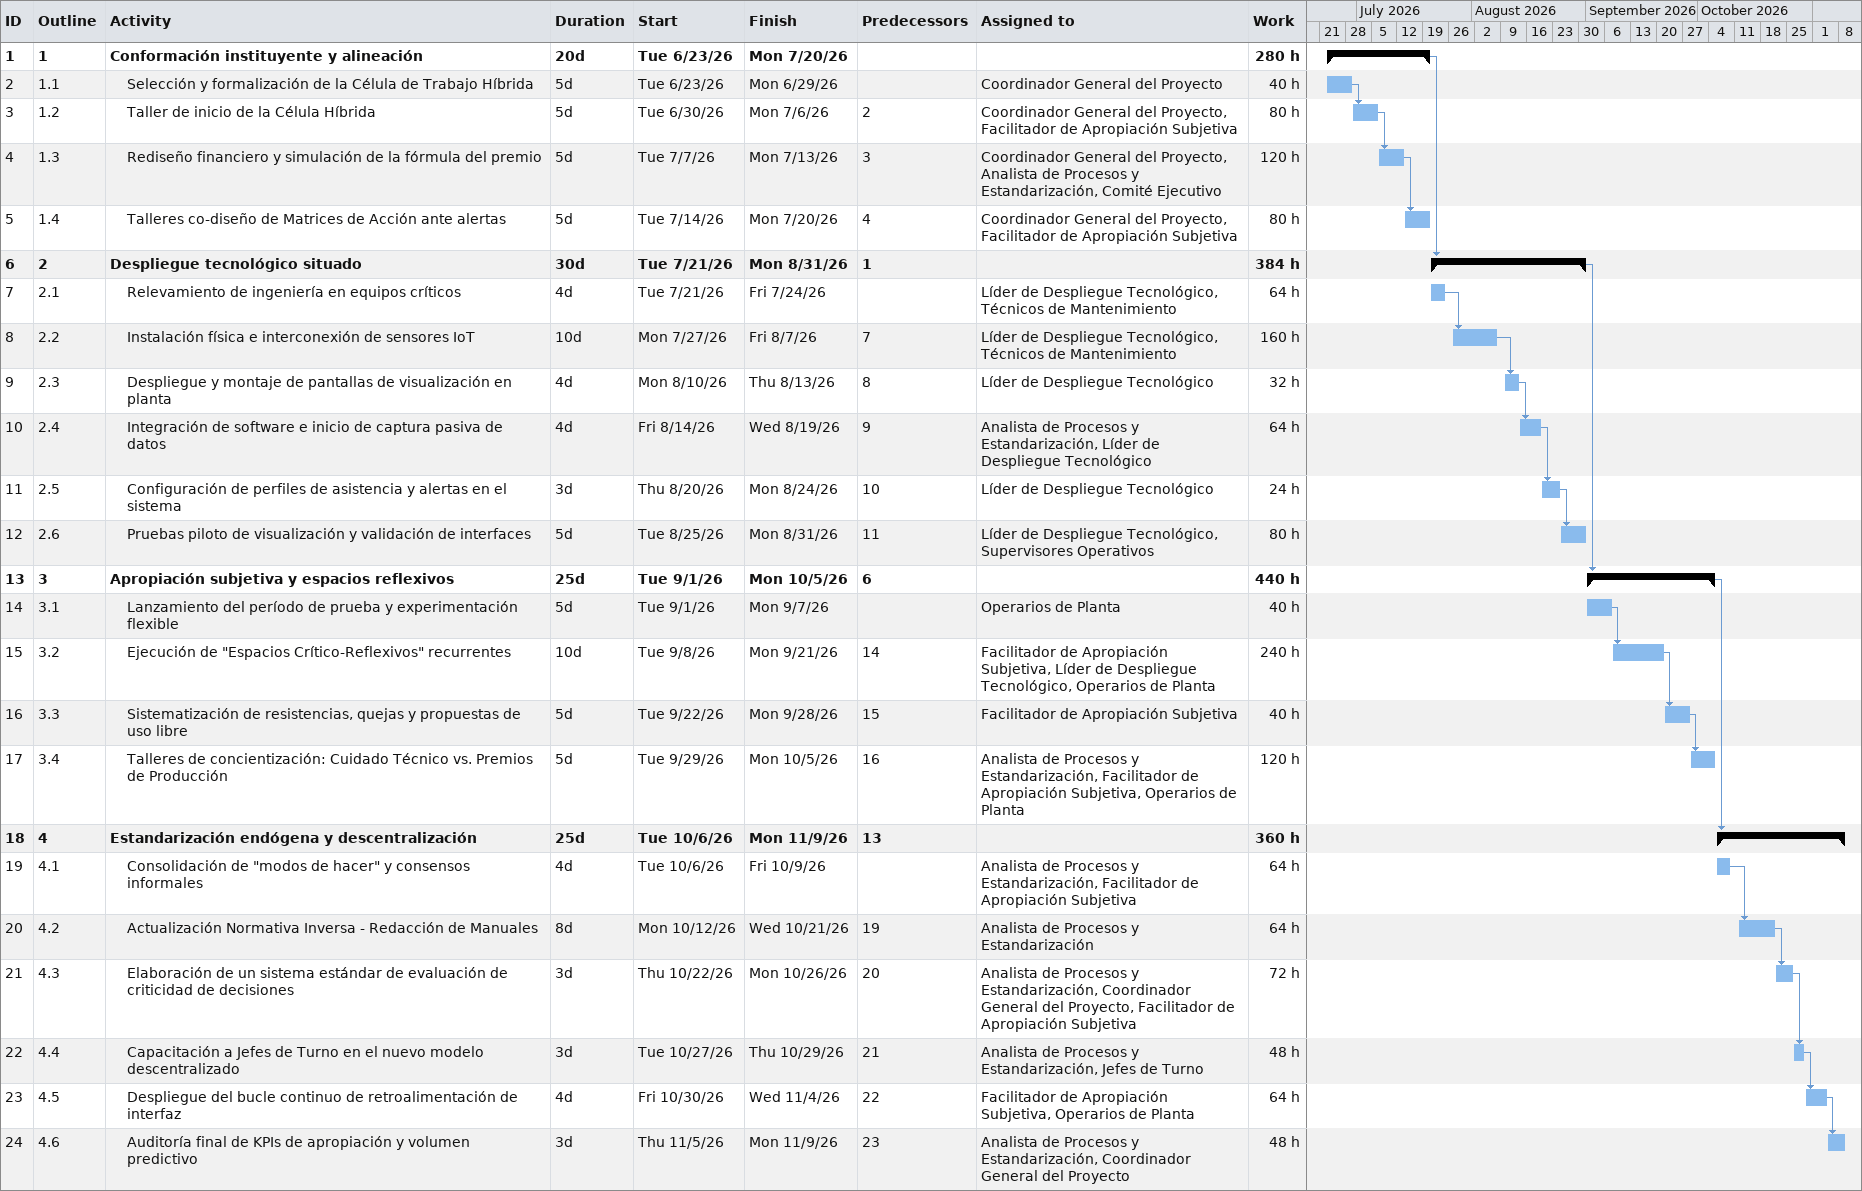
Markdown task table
| ID | WBS | Task | Duration | Start | Finish | Predecessors | Resources | Work (h) |
|---|---|---|---|---|---|---|---|---|
| 1 | 1 | **Conformación instituyente y alineación** | 20d | 2026-06-23 | 2026-07-20 |  |  | 280 |
| 2 | 1.1 | Selección y formalización de la Célula de Trabajo Híbrida | 5d | 2026-06-23 | 2026-06-29 |  | Coordinador General del Proyecto | 40 |
| 3 | 1.2 | Taller de inicio de la Célula Híbrida | 5d | 2026-06-30 | 2026-07-06 | 2 | Coordinador General del Proyecto, Facilitador de Apropiación Subjetiva | 80 |
| 4 | 1.3 | Rediseño financiero y simulación de la fórmula del premio | 5d | 2026-07-07 | 2026-07-13 | 3 | Coordinador General del Proyecto, Analista de Procesos y Estandarización, Comité Ejecutivo | 120 |
| 5 | 1.4 | Talleres co-diseño de Matrices de Acción ante alertas | 5d | 2026-07-14 | 2026-07-20 | 4 | Coordinador General del Proyecto, Facilitador de Apropiación Subjetiva | 80 |
| 6 | 2 | **Despliegue tecnológico situado** | 30d | 2026-07-21 | 2026-08-31 | 1 |  | 384 |
| 7 | 2.1 | Relevamiento de ingeniería en equipos críticos | 4d | 2026-07-21 | 2026-07-24 |  | Líder de Despliegue Tecnológico, Técnicos de Mantenimiento | 64 |
| 8 | 2.2 | Instalación física e interconexión de sensores IoT | 10d | 2026-07-27 | 2026-08-07 | 7 | Líder de Despliegue Tecnológico, Técnicos de Mantenimiento | 160 |
| 9 | 2.3 | Despliegue y montaje de pantallas de visualización en planta | 4d | 2026-08-10 | 2026-08-13 | 8 | Líder de Despliegue Tecnológico | 32 |
| 10 | 2.4 | Integración de software e inicio de captura pasiva de datos | 4d | 2026-08-14 | 2026-08-19 | 9 | Analista de Procesos y Estandarización, Líder de Despliegue Tecnológico | 64 |
| 11 | 2.5 | Configuración de perfiles de asistencia y alertas en el sistema | 3d | 2026-08-20 | 2026-08-24 | 10 | Líder de Despliegue Tecnológico | 24 |
| 12 | 2.6 | Pruebas piloto de visualización y validación de interfaces | 5d | 2026-08-25 | 2026-08-31 | 11 | Líder de Despliegue Tecnológico, Supervisores Operativos | 80 |
| 13 | 3 | **Apropiación subjetiva y espacios reflexivos** | 25d | 2026-09-01 | 2026-10-05 | 6 |  | 440 |
| 14 | 3.1 | Lanzamiento del período de prueba y experimentación flexible | 5d | 2026-09-01 | 2026-09-07 |  | Operarios de Planta | 40 |
| 15 | 3.2 | Ejecución de "Espacios Crítico-Reflexivos" recurrentes | 10d | 2026-09-08 | 2026-09-21 | 14 | Facilitador de Apropiación Subjetiva, Líder de Despliegue Tecnológico, Operarios de Planta | 240 |
| 16 | 3.3 | Sistematización de resistencias, quejas y propuestas de uso libre | 5d | 2026-09-22 | 2026-09-28 | 15 | Facilitador de Apropiación Subjetiva | 40 |
| 17 | 3.4 | Talleres de concientización: Cuidado Técnico vs. Premios de Producción | 5d | 2026-09-29 | 2026-10-05 | 16 | Analista de Procesos y Estandarización, Facilitador de Apropiación Subjetiva, Operarios de Planta | 120 |
| 18 | 4 | **Estandarización endógena y descentralización** | 25d | 2026-10-06 | 2026-11-09 | 13 |  | 360 |
| 19 | 4.1 | Consolidación de "modos de hacer" y consensos informales | 4d | 2026-10-06 | 2026-10-09 |  | Analista de Procesos y Estandarización, Facilitador de Apropiación Subjetiva | 64 |
| 20 | 4.2 | Actualización Normativa Inversa - Redacción de Manuales | 8d | 2026-10-12 | 2026-10-21 | 19 | Analista de Procesos y Estandarización | 64 |
| 21 | 4.3 | Elaboración de un sistema estándar de evaluación de criticidad de decisiones | 3d | 2026-10-22 | 2026-10-26 | 20 | Analista de Procesos y Estandarización, Coordinador General del Proyecto, Facilitador de Apropiación Subjetiva | 72 |
| 22 | 4.4 | Capacitación a Jefes de Turno en el nuevo modelo descentralizado | 3d | 2026-10-27 | 2026-10-29 | 21 | Analista de Procesos y Estandarización, Jefes de Turno | 48 |
| 23 | 4.5 | Despliegue del bucle continuo de retroalimentación de interfaz | 4d | 2026-10-30 | 2026-11-04 | 22 | Facilitador de Apropiación Subjetiva, Operarios de Planta | 64 |
| 24 | 4.6 | Auditoría final de KPIs de apropiación y volumen predictivo | 3d | 2026-11-05 | 2026-11-09 | 23 | Analista de Procesos y Estandarización, Coordinador General del Proyecto | 48 |
